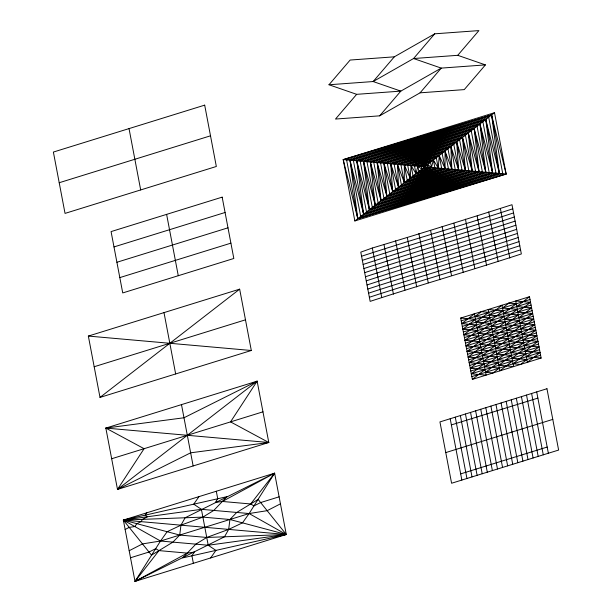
<?xml version="1.0" encoding="UTF-8"?>
<svg xmlns="http://www.w3.org/2000/svg" width="612" height="612" viewBox="0 0 612 612"><rect width="100%" height="100%" fill="white"/><g stroke="black" fill="none" stroke-linecap="round" stroke-linejoin="round"><path stroke-width="0.92" d="M415.953 173.601L417.897 166.235L433.411 160.069L438.261 168.032L410.139 178.107L404.318 165.026L445.046 151.049L451.847 169.233L398.504 187.127L390.731 163.825L456.69 142.022L465.426 170.442L386.868 196.154L377.153 162.624L468.325 133.003L479.005 171.643L375.225 205.173L363.574 161.423L479.961 123.984L492.584 172.844L363.589 214.192L349.995 160.222L491.597 114.964L506.162 174.045L354.861 220.955L343.21 159.617L494.504 112.707L506.162 174.045L357.775 218.706L343.21 159.617L491.597 114.964L502.766 173.747L357.775 218.706L346.599 159.923L491.597 114.964L499.377 173.441L357.775 218.706L349.995 160.222L488.69 117.221L499.377 173.441L360.682 216.449L349.995 160.222L485.775 119.47L499.377 173.441L363.589 214.192L353.392 160.52L485.775 119.47L495.98 173.142L363.589 214.192L356.788 160.818L485.775 119.47L492.584 172.844L366.496 211.936L356.788 160.818L482.868 121.727L492.584 172.844L369.411 209.679L356.788 160.818L479.961 123.984L489.187 172.546L369.411 209.679L360.177 161.124L479.961 123.984L485.79 172.24L369.411 209.679L363.574 161.423L477.054 126.24L485.79 172.24L372.318 207.43L363.574 161.423L474.139 128.497L485.79 172.24L375.225 205.173L366.971 161.721L474.139 128.497L482.401 171.941L375.225 205.173L370.367 162.027L474.139 128.497L479.005 171.643L378.139 202.916L370.367 162.027L471.232 130.746L479.005 171.643L381.047 200.66L370.367 162.027L468.325 133.003L475.608 171.337L381.047 200.66L373.764 162.325L468.325 133.003L472.212 171.039L381.047 200.66L377.153 162.624L465.411 135.26L472.212 171.039L383.953 198.403L377.153 162.624L462.504 137.516L472.212 171.039L386.868 196.154L380.549 162.922L462.504 137.516L468.823 170.74L386.868 196.154L383.946 163.228L462.504 137.516L465.426 170.442L389.775 193.897L383.946 163.228L459.597 139.773L465.426 170.442L392.682 191.64L383.946 163.228L456.69 142.022L462.029 170.136L392.682 191.64L387.342 163.526L456.69 142.022L458.633 169.838L392.682 191.64L390.731 163.825L453.775 144.279L458.633 169.838L395.589 189.383L390.731 163.825L450.868 146.536L458.633 169.838L398.504 187.127L394.128 164.131L450.868 146.536L455.236 169.539L398.504 187.127L397.525 164.429L450.868 146.536L451.847 169.233L401.411 184.878L397.525 164.429L447.961 148.792L451.847 169.233L404.318 182.621L397.525 164.429L445.046 151.049L448.451 168.935L404.318 182.621L400.921 164.727L445.046 151.049L445.054 168.637L404.318 182.621L404.318 165.026L442.139 153.298L445.054 168.637L407.232 180.364L404.318 165.026L439.232 155.555L445.054 168.637L410.139 178.107L407.707 165.332L439.232 155.555L441.657 168.338L410.139 178.107L411.103 165.63L439.232 155.555L438.261 168.032L413.046 175.851L411.103 165.63L436.318 157.812L438.261 168.032L415.953 173.601L411.103 165.63L433.411 160.069L434.872 167.734L415.953 173.601L414.5 165.929L433.411 160.069L431.475 167.436L416.443 173.387M268.79 442.499L190.646 452.811L117.496 489.416L144.088 448.695L105.838 428.079L117.496 489.416L268.79 442.499L257.139 381.161L105.838 428.079L268.79 442.499L230.54 421.882L257.139 381.161L183.983 417.767L105.838 428.079M146.804 512.802L145.174 515.136L147.469 516.765L142.458 519.366L141.112 521.654L136.881 523.635L134.808 526.534L129.17 527.399L125.108 529.487M198.984 496.623L193.721 504.173L201.402 509.322L249.122 513.544L267.153 510.676L280.449 503.837M210.643 557.945L215.906 550.395L208.225 545.246L160.512 541.023L142.481 543.9L129.178 550.739M222.408 501.465L250.668 503.967L274.62 473.168L286.278 534.498L135.007 581.4L123.349 520.078L274.62 473.168L249.122 513.544L242.49 522.847L228.674 529.395L206.749 537.458L195.825 544.152L182.697 557.899L286.278 534.498L258.126 499.43L236.722 512.451L229.913 519.504L228.674 529.395L224.497 536.801L135.007 581.4L160.512 541.023L167.137 531.721L180.953 525.173L202.878 517.109L213.802 510.423L226.93 496.669L123.356 520.078L151.508 555.138L172.913 542.117L179.721 535.064L180.953 525.173L185.13 517.775L274.62 473.168L222.401 501.45L215.302 502.467L217.734 498.742L216.311 491.252M328.981 84.762L350.14 60.045L394.312 56.832L434.727 33.813L478.905 30.6L457.745 55.317L413.567 58.53L373.152 81.541L328.981 84.762L356.658 94.332L400.829 91.119L441.244 68.108L485.415 64.895L464.256 89.612L420.084 92.825L379.67 115.836L335.498 119.049L356.658 94.332M394.312 56.832L373.152 81.541L400.829 91.119L379.67 115.836M434.727 33.813L413.567 58.53L441.244 68.108L420.084 92.825M100.008 397.41L239.652 289.155L251.31 350.492L100.008 397.41L88.35 336.072L239.652 289.155M354.861 220.955L494.504 112.707M117.496 489.416L257.139 381.161M472.365 379.379L485.056 369.541L470.246 368.233L482.937 358.387L468.126 357.079L480.818 347.233L466 345.925L478.699 336.087L463.881 334.772L476.58 324.934L461.762 323.618L474.461 313.78L486.119 375.118L471.301 373.802L484 363.964L469.182 362.656L481.881 352.81L467.063 351.502L479.754 341.657L464.944 340.349L477.635 330.511L462.825 329.195L475.516 319.357L460.706 318.041L472.365 379.379L541.138 358.058L529.479 296.721L460.706 318.041M529.479 296.721L516.78 306.558L531.598 307.874L518.899 317.712L533.718 319.028L521.019 328.866L535.837 330.174L523.138 340.02L537.956 341.328L525.264 351.173L540.075 352.481L527.383 362.319L515.725 300.982L530.535 302.297L517.844 312.135L532.654 313.451L519.963 323.289L534.773 324.597L522.082 334.443L536.892 335.751L524.201 345.596L539.019 346.905L526.32 356.742L541.138 358.058M193.361 563.308L191.931 555.788L194.364 552.093L187.264 553.11L135.007 581.4L158.967 550.624L155.685 548.681L148.999 552.032M260.635 502.559L253.949 505.902L250.668 503.967M372.333 248.021L360.789 252.136L370.145 301.372C420.36 284.962 471.133 270.359 521.347 253.949L511.992 204.714C465.564 219.563 419.013 233.998 372.333 248.021L381.689 297.248M361.57 256.244C411.784 239.835 462.557 225.224 512.772 208.814M362.35 260.345C412.564 243.936 463.338 229.324 513.552 212.922M363.13 264.445C413.345 248.044 464.118 233.432 514.332 217.023M363.911 268.553C414.125 252.144 464.898 237.532 515.113 221.123M364.691 272.654C414.905 256.244 465.678 241.633 515.893 225.231M365.471 276.754C415.686 260.345 466.459 245.741 516.673 229.332M366.244 280.862C416.466 264.453 467.231 249.841 517.454 233.432M367.024 284.962C417.239 268.553 468.012 253.942 518.226 237.532M367.804 289.063C418.019 272.654 468.792 258.05 519.007 241.641M368.585 293.171C418.799 276.762 469.572 262.15 519.787 245.741M369.365 297.271C419.58 280.862 470.353 266.251 520.567 249.841M59.211 182.728L210.505 135.81M113.993 246.927L225.078 212.486M116.907 262.265L227.993 227.817M119.822 277.596L230.908 243.155M94.179 366.741L245.481 319.824M461.234 320.833L530.007 299.505M461.762 323.618L530.535 302.297M462.297 326.41L531.071 305.082M462.825 329.195L531.598 307.874M463.353 331.987L532.126 310.659M463.881 334.772L532.654 313.451M464.416 337.564L533.19 316.236M464.944 340.349L533.718 319.028M465.472 343.133L534.245 321.813M466 345.925L534.773 324.597M111.667 458.748L262.969 411.83M466.535 348.71L535.309 327.389M467.063 351.502L535.837 330.174M467.591 354.287L536.364 332.966M468.126 357.079L536.892 335.751M468.654 359.864L537.428 338.543M469.182 362.656L537.956 341.328M469.71 365.44L538.483 344.12M470.246 368.233L539.019 346.905M470.773 371.017L539.547 349.697M471.301 373.802L540.075 352.481M471.829 376.594L540.603 355.266M451.373 424.919L537.879 398.098M260.567 502.582L279.118 496.829M445.766 452.589L552.789 419.388M130.517 557.762L149.068 552.009M460.675 473.879L547.182 447.058M123.356 520.078L201.402 509.322L208.225 545.246L286.278 534.498L249.122 513.544L160.512 541.023L123.356 520.078L202.878 517.109L229.913 519.504L286.278 534.498L206.749 537.458L179.721 535.064L123.356 520.078L286.278 534.498M343.21 159.617L506.162 174.045M88.35 336.072L251.31 350.492M159.005 550.609L187.264 553.11M457.745 55.317L485.415 64.895M536.701 391.909L548.36 453.247M500.448 208.837L509.811 258.073M531.614 393.485L543.272 454.823M526.527 395.061L538.178 456.399M488.713 211.928L498.069 261.163M521.439 396.645L533.09 457.983M516.344 398.221L528.003 459.558M477.176 216.051L486.532 265.287M511.257 399.797L522.916 461.134M506.17 401.373L517.828 462.71M501.083 402.956L512.741 464.294M465.441 219.15L474.797 268.385M495.995 404.532L507.646 465.87M490.901 406.108L502.559 467.446M453.897 223.273L463.253 272.501M485.813 407.684L497.472 469.022M480.726 409.267L492.385 470.605M442.162 226.363L451.518 275.599M475.639 410.843L487.297 472.181M470.552 412.419L482.21 473.757M430.618 230.487L439.974 279.722M465.464 413.995L477.115 475.333M460.369 415.579L472.028 476.916M455.282 417.154L466.941 478.492M418.883 233.585L428.239 282.82M450.195 418.73L461.853 480.068M407.34 237.701L416.703 286.936M395.604 240.799L404.96 290.034M384.068 244.922L393.424 294.158M166.617 214.376L178.276 275.714M129.033 128.604L140.684 189.942M164.001 312.617L175.659 373.955M181.489 404.624L193.147 465.954M481.338 311.646L474.988 316.565L489.807 317.88L477.108 327.718L491.926 329.034L479.227 338.872L494.045 340.18L481.346 350.026L496.164 351.334L483.465 361.179L498.283 362.488L485.584 372.325L492.997 372.983L499.338 368.064L484.528 366.756L497.219 356.911L482.409 355.603L495.1 345.757L480.29 344.449L492.981 334.603L478.171 333.295L490.862 323.457L476.052 322.142L488.743 312.304L481.338 311.646M501.97 305.25L489.271 315.088L504.089 316.404L491.39 326.242L506.208 327.558L493.509 337.396L508.327 338.704L495.628 348.549L510.446 349.857L497.755 359.703L512.565 361.011L499.874 370.849L488.215 309.511L503.026 310.827L490.334 320.665L505.145 321.981L492.453 331.819L507.264 333.127L494.572 342.972L509.383 344.281L496.692 354.126L511.51 355.434L498.811 365.272L513.629 366.588L501.97 305.25M508.847 303.116L502.498 308.035L517.316 309.351L504.617 319.189L519.435 320.504L506.736 330.342L521.554 331.65L508.855 341.496L523.673 342.804L510.974 352.65L525.792 353.958L513.093 363.796L520.506 364.454L526.848 359.535L512.037 358.227L524.729 348.381L509.918 347.073L522.61 337.227L507.799 335.919L520.491 326.074L505.68 324.765L518.372 314.928L503.561 313.612L516.253 303.774L508.847 303.116M204.683 105.142L53.382 152.059L65.04 213.397L216.334 166.479L204.683 105.142M222.164 197.148L111.078 231.596L122.729 292.934L233.822 258.486L222.164 197.148M430.504 162.325L417.897 166.235L418.868 171.345L431.475 167.436L430.504 162.325M427.597 164.574L421.293 166.533L421.775 169.088L431.475 167.436L427.597 164.574L417.897 166.235L421.775 169.088L428.079 167.13L427.597 164.574M546.96 388.727L439.936 421.913L451.587 483.251L558.618 450.065L546.96 388.727"/></g></svg>
